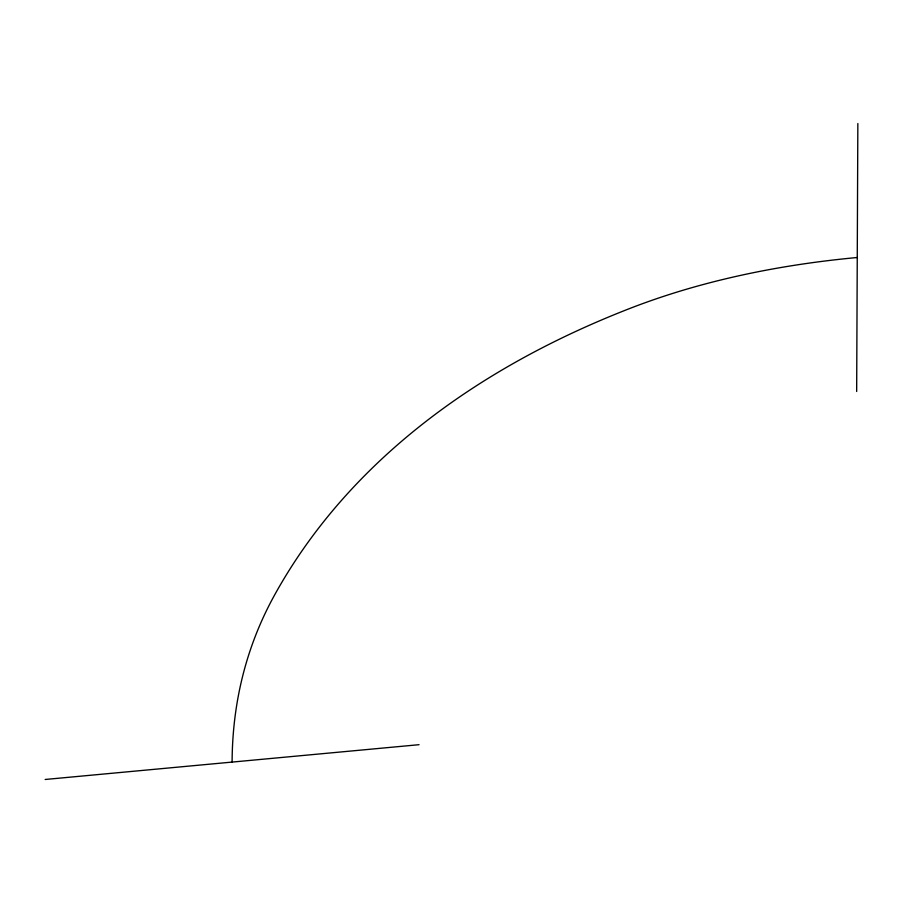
<?xml version="1.0" encoding="UTF-8"?>
<svg xmlns="http://www.w3.org/2000/svg" width="903" height="903" viewBox="0 0 903 903"><rect width="100%" height="100%" fill="white"/><g stroke="black" fill="none" stroke-linecap="round" stroke-linejoin="round"><path stroke-width="1.35" d="M856.665 391.484L857.85 123.519M45.15 779.481L419.06 744.693M857.263 257.502A1058.045 594.716 22.1 0 0 629.538 308.578A1598.423 898.451 22.1 0 0 274.546 595.1A1058.045 594.716 22.1 0 0 232.105 762.087"/></g></svg>
